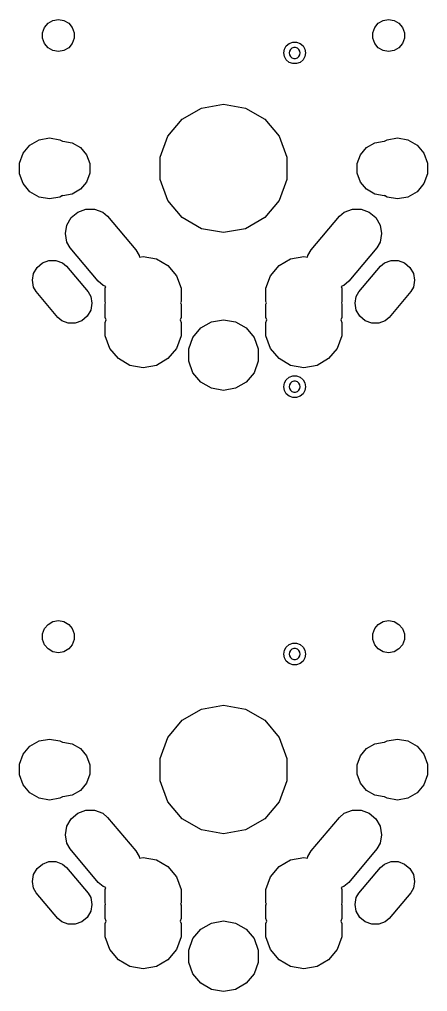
# Model space of a CAD drawing. Extents: x 61 to 195, y -144 to -65.
# Drawn here: x 158.55 to 171.45, y -100.77 to -70.04 of the extents above; entities that cross this region are included whole.
import ezdxf

# ---------------------------------------------------------------- set-up
doc = ezdxf.new("R2010")
doc.units = 0
doc.header["$MEASUREMENT"] = 0
doc.layers.add('BLACK', color=7, linetype='CONTINUOUS')

msp = doc.modelspace()

# ---------------------------------------------------------------- linework, layer by layer
at = {"layer": 'BLACK', "linetype": 'CONTINUOUS'}
for p, q in [((159.606, -70.0729), (159.78, -70.0423)), ((159.78, -70.0423), (159.954, -70.0729)), ((170.046, -70.0729), (170.22, -70.0423)), ((170.22, -70.0423), (170.394, -70.0729)), ((159.28, -70.4618), (159.34, -70.2961)), ((159.34, -70.2961), (159.454, -70.1611)), ((159.454, -70.1611), (159.606, -70.0729)), ((159.954, -70.0729), (160.106, -70.1611)), ((160.106, -70.1611), (160.22, -70.2961)), ((160.22, -70.2961), (160.28, -70.4618)), ((169.72, -70.4618), (169.78, -70.2961)), ((169.78, -70.2961), (169.894, -70.1611)), ((169.894, -70.1611), (170.046, -70.0729)), ((170.394, -70.0729), (170.546, -70.1611)), ((170.546, -70.1611), (170.66, -70.2961)), ((170.66, -70.2961), (170.72, -70.4618)), ((159.28, -70.6382), (159.28, -70.4618)), ((159.34, -70.8039), (159.28, -70.6382)), ((160.28, -70.6382), (160.22, -70.8039)), ((160.28, -70.4618), (160.28, -70.6382)), ((169.72, -70.6382), (169.72, -70.4618)), ((169.78, -70.8039), (169.72, -70.6382)), ((170.72, -70.6382), (170.66, -70.8039)), ((170.72, -70.4618), (170.72, -70.6382)), ((159.454, -70.9389), (159.34, -70.8039)), ((159.606, -71.0271), (159.454, -70.9389)), ((160.106, -70.9389), (159.954, -71.0271)), ((160.22, -70.8039), (160.106, -70.9389)), ((166.926, -70.982), (166.986, -70.8782)), ((166.986, -70.8782), (167.077, -70.8012)), ((167.077, -70.8012), (167.19, -70.7602)), ((167.162, -70.9484), (167.116, -70.9875)), ((167.22, -70.9277), (167.162, -70.9484)), ((167.19, -70.7602), (167.31, -70.7602)), ((167.28, -70.9277), (167.22, -70.9277)), ((167.338, -70.9484), (167.28, -70.9277)), ((167.31, -70.7602), (167.422, -70.8012)), ((167.384, -70.9875), (167.338, -70.9484)), ((167.422, -70.8012), (167.514, -70.8782)), ((167.514, -70.8782), (167.574, -70.982)), ((169.894, -70.9389), (169.78, -70.8039)), ((170.046, -71.0271), (169.894, -70.9389)), ((170.546, -70.9389), (170.394, -71.0271)), ((170.66, -70.8039), (170.546, -70.9389)), ((159.78, -71.0577), (159.606, -71.0271)), ((159.954, -71.0271), (159.78, -71.0577)), ((166.905, -71.1), (166.926, -70.982)), ((166.926, -71.218), (166.905, -71.1)), ((166.986, -71.3218), (166.926, -71.218)), ((167.086, -71.0401), (167.075, -71.1)), ((167.075, -71.1), (167.086, -71.1599)), ((167.116, -70.9875), (167.086, -71.0401)), ((167.086, -71.1599), (167.116, -71.2125)), ((167.116, -71.2125), (167.162, -71.2516)), ((167.162, -71.2516), (167.22, -71.2723)), ((167.22, -71.2723), (167.28, -71.2723)), ((167.28, -71.2723), (167.338, -71.2516)), ((167.338, -71.2516), (167.384, -71.2125)), ((167.414, -71.0401), (167.384, -70.9875)), ((167.384, -71.2125), (167.414, -71.1599)), ((167.425, -71.1), (167.414, -71.0401)), ((167.414, -71.1599), (167.425, -71.1)), ((167.574, -71.218), (167.514, -71.3218)), ((167.574, -70.982), (167.595, -71.1)), ((167.595, -71.1), (167.574, -71.218)), ((170.22, -71.0577), (170.046, -71.0271)), ((170.394, -71.0271), (170.22, -71.0577)), ((167.077, -71.3988), (166.986, -71.3218)), ((167.19, -71.4398), (167.077, -71.3988)), ((167.31, -71.4398), (167.19, -71.4398)), ((167.422, -71.3988), (167.31, -71.4398)), ((167.514, -71.3218), (167.422, -71.3988)), ((164.305, -72.8416), (165, -72.7191)), ((165, -72.7191), (165.695, -72.8416)), ((163.695, -73.1943), (164.305, -72.8416)), ((165.695, -72.8416), (166.305, -73.1943)), ((163.241, -73.7346), (163.695, -73.1943)), ((166.305, -73.1943), (166.759, -73.7346)), ((163, -74.3973), (163.241, -73.7346)), ((166.759, -73.7346), (167, -74.3973)), ((158.665, -74.2677), (158.88, -74.011)), ((158.88, -74.011), (159.17, -73.8435)), ((159.17, -73.8435), (159.5, -73.7853)), ((159.5, -73.7853), (159.83, -73.8435)), ((159.83, -73.8435), (159.909, -73.8889)), ((159.909, -73.8889), (159.92, -73.8869)), ((159.92, -73.8869), (160.215, -73.9389)), ((160.215, -73.9389), (160.475, -74.0888)), ((169.525, -74.0888), (169.785, -73.9389)), ((169.785, -73.9389), (170.08, -73.8869)), ((170.08, -73.8869), (170.091, -73.8889)), ((170.091, -73.8889), (170.17, -73.8435)), ((170.17, -73.8435), (170.5, -73.7853)), ((170.5, -73.7853), (170.83, -73.8435)), ((170.83, -73.8435), (171.12, -74.011)), ((171.12, -74.011), (171.335, -74.2677)), ((158.55, -74.5825), (158.665, -74.2677)), ((160.475, -74.0888), (160.667, -74.3184)), ((160.667, -74.3184), (160.77, -74.6001)), ((169.23, -74.6001), (169.333, -74.3184)), ((169.333, -74.3184), (169.525, -74.0888)), ((171.335, -74.2677), (171.45, -74.5825)), ((158.55, -74.9175), (158.55, -74.5825)), ((160.77, -74.6001), (160.77, -74.8999)), ((163, -75.1027), (163, -74.3973)), ((167, -74.3973), (167, -75.1027)), ((169.23, -74.8999), (169.23, -74.6001)), ((171.45, -74.5825), (171.45, -74.9175)), ((158.665, -75.2323), (158.55, -74.9175)), ((160.77, -74.8999), (160.667, -75.1816)), ((169.333, -75.1816), (169.23, -74.8999)), ((171.45, -74.9175), (171.335, -75.2323)), ((158.88, -75.489), (158.665, -75.2323)), ((160.667, -75.1816), (160.475, -75.4112)), ((163.241, -75.7654), (163, -75.1027)), ((167, -75.1027), (166.759, -75.7654)), ((169.525, -75.4112), (169.333, -75.1816)), ((171.335, -75.2323), (171.12, -75.489)), ((159.17, -75.6565), (158.88, -75.489)), ((160.215, -75.5611), (159.92, -75.6131)), ((160.475, -75.4112), (160.215, -75.5611)), ((169.785, -75.5611), (169.525, -75.4112)), ((170.08, -75.6131), (169.785, -75.5611)), ((171.12, -75.489), (170.83, -75.6565)), ((159.5, -75.7147), (159.17, -75.6565)), ((159.83, -75.6565), (159.5, -75.7147)), ((159.909, -75.6111), (159.83, -75.6565)), ((159.92, -75.6131), (159.909, -75.6111)), ((163.695, -76.3057), (163.241, -75.7654)), ((166.759, -75.7654), (166.305, -76.3057)), ((170.091, -75.6111), (170.08, -75.6131)), ((170.17, -75.6565), (170.091, -75.6111)), ((170.5, -75.7147), (170.17, -75.6565)), ((170.83, -75.6565), (170.5, -75.7147)), ((160.185, -76.3054), (160.395, -76.1297)), ((160.395, -76.1297), (160.652, -76.0362)), ((160.652, -76.0362), (160.925, -76.0362)), ((160.925, -76.0362), (161.182, -76.1297)), ((161.182, -76.1297), (161.338, -76.2611)), ((168.662, -76.2611), (168.818, -76.1297)), ((168.818, -76.1297), (169.075, -76.0362)), ((169.075, -76.0362), (169.348, -76.0362)), ((169.348, -76.0362), (169.605, -76.1297)), ((169.605, -76.1297), (169.815, -76.3054)), ((160.049, -76.5421), (160.185, -76.3054)), ((161.338, -76.2611), (162.229, -77.3226)), ((164.305, -76.6584), (163.695, -76.3057)), ((166.305, -76.3057), (165.695, -76.6584)), ((167.771, -77.3226), (168.662, -76.2611)), ((169.815, -76.3054), (169.951, -76.5421)), ((160.001, -76.8112), (160.049, -76.5421)), ((160.049, -77.0804), (160.001, -76.8112)), ((165, -76.7809), (164.305, -76.6584)), ((165.695, -76.6584), (165, -76.7809)), ((169.951, -76.5421), (169.999, -76.8112)), ((169.999, -76.8112), (169.951, -77.0804)), ((160.151, -77.2574), (160.049, -77.0804)), ((169.951, -77.0804), (169.849, -77.2574)), ((161.042, -78.3189), (160.151, -77.2574)), ((162.229, -77.3226), (162.331, -77.4996)), ((167.669, -77.4996), (167.771, -77.3226)), ((169.849, -77.2574), (168.958, -78.3189)), ((159.277, -77.7365), (159.484, -77.6611)), ((159.484, -77.6611), (159.705, -77.6611)), ((159.705, -77.6611), (159.912, -77.7365)), ((162.331, -77.4996), (162.341, -77.5525)), ((162.341, -77.5525), (162.46, -77.5315)), ((162.46, -77.5315), (162.877, -77.605)), ((162.877, -77.605), (163.243, -77.8166)), ((166.757, -77.8166), (167.123, -77.605)), ((167.123, -77.605), (167.54, -77.5315)), ((167.54, -77.5315), (167.659, -77.5525)), ((167.659, -77.5525), (167.669, -77.4996)), ((170.088, -77.7365), (170.295, -77.6611)), ((170.295, -77.6611), (170.516, -77.6611)), ((170.516, -77.6611), (170.723, -77.7365)), ((158.998, -78.0691), (159.109, -77.8782)), ((159.109, -77.8782), (159.277, -77.7365)), ((159.912, -77.7365), (160.038, -77.8425)), ((160.038, -77.8425), (160.719, -78.654)), ((163.243, -77.8166), (163.515, -78.1407)), ((166.485, -78.1407), (166.757, -77.8166)), ((169.281, -78.654), (169.962, -77.8425)), ((169.962, -77.8425), (170.088, -77.7365)), ((170.723, -77.7365), (170.891, -77.8782)), ((170.891, -77.8782), (171.002, -78.0691)), ((158.96, -78.2861), (158.998, -78.0691)), ((158.998, -78.5032), (158.96, -78.2861)), ((161.198, -78.4503), (161.042, -78.3189)), ((163.515, -78.1407), (163.66, -78.5384)), ((166.34, -78.5384), (166.485, -78.1407)), ((168.958, -78.3189), (168.802, -78.4503)), ((171.002, -78.0691), (171.04, -78.2861)), ((171.04, -78.2861), (171.002, -78.5032)), ((159.081, -78.646), (158.998, -78.5032)), ((159.762, -79.4575), (159.081, -78.646)), ((160.719, -78.654), (160.802, -78.7968)), ((161.281, -78.4804), (161.198, -78.4503)), ((161.26, -78.5384), (161.281, -78.4804)), ((161.26, -78.9616), (161.26, -78.5384)), ((163.66, -78.5384), (163.66, -78.9616)), ((166.34, -78.9616), (166.34, -78.5384)), ((168.802, -78.4503), (168.719, -78.4804)), ((168.719, -78.4804), (168.74, -78.5384)), ((168.74, -78.5384), (168.74, -78.9616)), ((169.198, -78.7968), (169.281, -78.654)), ((170.919, -78.646), (170.238, -79.4575)), ((171.002, -78.5032), (170.919, -78.646)), ((160.802, -78.7968), (160.84, -79.0139)), ((161.274, -79), (161.26, -78.9616)), ((163.66, -78.9616), (163.646, -79)), ((166.354, -79), (166.34, -78.9616)), ((168.74, -78.9616), (168.726, -79)), ((169.16, -79.0139), (169.198, -78.7968)), ((160.802, -79.2309), (160.691, -79.4218)), ((160.84, -79.0139), (160.802, -79.2309)), ((161.26, -79.0384), (161.274, -79)), ((161.26, -79.4616), (161.26, -79.0384)), ((163.646, -79), (163.66, -79.0384)), ((163.66, -79.0384), (163.66, -79.4616)), ((166.34, -79.0384), (166.354, -79)), ((166.34, -79.4616), (166.34, -79.0384)), ((168.726, -79), (168.74, -79.0384)), ((168.74, -79.0384), (168.74, -79.4616)), ((169.198, -79.2309), (169.16, -79.0139)), ((169.309, -79.4218), (169.198, -79.2309)), ((159.888, -79.5635), (159.762, -79.4575)), ((160.095, -79.6389), (159.888, -79.5635)), ((160.523, -79.5635), (160.316, -79.6389)), ((160.691, -79.4218), (160.523, -79.5635)), ((161.289, -79.54), (161.26, -79.4616)), ((161.26, -79.6184), (161.289, -79.54)), ((163.66, -79.4616), (163.631, -79.54)), ((163.631, -79.54), (163.66, -79.6184)), ((164.618, -79.6004), (165, -79.533)), ((165, -79.533), (165.382, -79.6004)), ((166.369, -79.54), (166.34, -79.4616)), ((166.34, -79.6184), (166.369, -79.54)), ((168.74, -79.4616), (168.711, -79.54)), ((168.711, -79.54), (168.74, -79.6184)), ((169.477, -79.5635), (169.309, -79.4218)), ((169.684, -79.6389), (169.477, -79.5635)), ((170.112, -79.5635), (169.905, -79.6389)), ((170.238, -79.4575), (170.112, -79.5635)), ((160.316, -79.6389), (160.095, -79.6389)), ((161.26, -80.0416), (161.26, -79.6184)), ((163.66, -79.6184), (163.66, -80.0416)), ((164.033, -80.0915), (164.282, -79.7944)), ((164.282, -79.7944), (164.618, -79.6004)), ((165.382, -79.6004), (165.718, -79.7944)), ((165.718, -79.7944), (165.967, -80.0915)), ((166.34, -80.0416), (166.34, -79.6184)), ((168.74, -79.6184), (168.74, -80.0416)), ((169.905, -79.6389), (169.684, -79.6389)), ((161.405, -80.4393), (161.26, -80.0416)), ((163.66, -80.0416), (163.515, -80.4393)), ((163.9, -80.456), (164.033, -80.0915)), ((165.967, -80.0915), (166.1, -80.456)), ((166.485, -80.4393), (166.34, -80.0416)), ((168.74, -80.0416), (168.595, -80.4393)), ((161.677, -80.7634), (161.405, -80.4393)), ((163.515, -80.4393), (163.243, -80.7634)), ((163.9, -80.844), (163.9, -80.456)), ((166.1, -80.456), (166.1, -80.844)), ((166.757, -80.7634), (166.485, -80.4393)), ((168.595, -80.4393), (168.323, -80.7634)), ((162.043, -80.975), (161.677, -80.7634)), ((163.243, -80.7634), (162.877, -80.975)), ((167.123, -80.975), (166.757, -80.7634)), ((168.323, -80.7634), (167.957, -80.975)), ((162.46, -81.0485), (162.043, -80.975)), ((162.877, -80.975), (162.46, -81.0485)), ((164.033, -81.2085), (163.9, -80.844)), ((166.1, -80.844), (165.967, -81.2085)), ((167.54, -81.0485), (167.123, -80.975)), ((167.957, -80.975), (167.54, -81.0485)), ((164.282, -81.5056), (164.033, -81.2085)), ((165.967, -81.2085), (165.718, -81.5056)), ((166.986, -81.4282), (167.077, -81.3512)), ((167.077, -81.3512), (167.19, -81.3102)), ((167.19, -81.3102), (167.31, -81.3102)), ((167.31, -81.3102), (167.422, -81.3512)), ((167.422, -81.3512), (167.514, -81.4282)), ((164.618, -81.6996), (164.282, -81.5056)), ((165, -81.767), (164.618, -81.6996)), ((165.382, -81.6996), (165, -81.767)), ((165.718, -81.5056), (165.382, -81.6996)), ((166.905, -81.65), (166.926, -81.532)), ((166.926, -81.768), (166.905, -81.65)), ((166.926, -81.532), (166.986, -81.4282)), ((167.086, -81.5901), (167.075, -81.65)), ((167.075, -81.65), (167.086, -81.7099)), ((167.116, -81.5375), (167.086, -81.5901)), ((167.086, -81.7099), (167.116, -81.7625)), ((167.162, -81.4984), (167.116, -81.5375)), ((167.22, -81.4777), (167.162, -81.4984)), ((167.28, -81.4777), (167.22, -81.4777)), ((167.338, -81.4984), (167.28, -81.4777)), ((167.384, -81.5375), (167.338, -81.4984)), ((167.414, -81.5901), (167.384, -81.5375)), ((167.384, -81.7625), (167.414, -81.7099)), ((167.425, -81.65), (167.414, -81.5901)), ((167.414, -81.7099), (167.425, -81.65)), ((167.514, -81.4282), (167.574, -81.532)), ((167.574, -81.532), (167.595, -81.65)), ((167.595, -81.65), (167.574, -81.768)), ((166.986, -81.8718), (166.926, -81.768)), ((167.077, -81.9488), (166.986, -81.8718)), ((167.19, -81.9898), (167.077, -81.9488)), ((167.116, -81.7625), (167.162, -81.8016)), ((167.162, -81.8016), (167.22, -81.8223)), ((167.31, -81.9898), (167.19, -81.9898)), ((167.22, -81.8223), (167.28, -81.8223)), ((167.28, -81.8223), (167.338, -81.8016)), ((167.422, -81.9488), (167.31, -81.9898)), ((167.338, -81.8016), (167.384, -81.7625)), ((167.514, -81.8718), (167.422, -81.9488)), ((167.574, -81.768), (167.514, -81.8718)), ((159.454, -89.1611), (159.606, -89.0729)), ((159.606, -89.0729), (159.78, -89.0423)), ((159.78, -89.0423), (159.954, -89.0729)), ((159.954, -89.0729), (160.106, -89.1611)), ((169.894, -89.1611), (170.046, -89.0729)), ((170.046, -89.0729), (170.22, -89.0423)), ((170.22, -89.0423), (170.394, -89.0729)), ((170.394, -89.0729), (170.546, -89.1611)), ((159.28, -89.4618), (159.34, -89.2961)), ((159.34, -89.2961), (159.454, -89.1611)), ((160.106, -89.1611), (160.22, -89.2961)), ((160.22, -89.2961), (160.28, -89.4618)), ((169.72, -89.4618), (169.78, -89.2961)), ((169.78, -89.2961), (169.894, -89.1611)), ((170.546, -89.1611), (170.66, -89.2961)), ((170.66, -89.2961), (170.72, -89.4618)), ((159.28, -89.6382), (159.28, -89.4618)), ((159.34, -89.8039), (159.28, -89.6382)), ((160.28, -89.6382), (160.22, -89.8039)), ((160.28, -89.4618), (160.28, -89.6382)), ((169.72, -89.6382), (169.72, -89.4618)), ((169.78, -89.8039), (169.72, -89.6382)), ((170.72, -89.6382), (170.66, -89.8039)), ((170.72, -89.4618), (170.72, -89.6382)), ((159.454, -89.9389), (159.34, -89.8039)), ((159.606, -90.0271), (159.454, -89.9389)), ((160.106, -89.9389), (159.954, -90.0271)), ((160.22, -89.8039), (160.106, -89.9389)), ((166.905, -90.1), (166.926, -89.982)), ((166.926, -89.982), (166.986, -89.8782)), ((166.986, -89.8782), (167.077, -89.8012)), ((167.077, -89.8012), (167.19, -89.7602)), ((167.116, -89.9875), (167.086, -90.0401)), ((167.162, -89.9484), (167.116, -89.9875)), ((167.22, -89.9277), (167.162, -89.9484)), ((167.19, -89.7602), (167.31, -89.7602)), ((167.28, -89.9277), (167.22, -89.9277)), ((167.338, -89.9484), (167.28, -89.9277)), ((167.31, -89.7602), (167.422, -89.8012)), ((167.384, -89.9875), (167.338, -89.9484)), ((167.414, -90.0401), (167.384, -89.9875)), ((167.422, -89.8012), (167.514, -89.8782)), ((167.514, -89.8782), (167.574, -89.982)), ((167.574, -89.982), (167.595, -90.1)), ((169.894, -89.9389), (169.78, -89.8039)), ((170.046, -90.0271), (169.894, -89.9389)), ((170.546, -89.9389), (170.394, -90.0271)), ((170.66, -89.8039), (170.546, -89.9389)), ((159.78, -90.0577), (159.606, -90.0271)), ((159.954, -90.0271), (159.78, -90.0577)), ((166.926, -90.218), (166.905, -90.1)), ((166.986, -90.3218), (166.926, -90.218)), ((167.077, -90.3988), (166.986, -90.3218)), ((167.086, -90.0401), (167.075, -90.1)), ((167.075, -90.1), (167.086, -90.1599)), ((167.086, -90.1599), (167.116, -90.2125)), ((167.116, -90.2125), (167.162, -90.2516)), ((167.162, -90.2516), (167.22, -90.2723)), ((167.22, -90.2723), (167.28, -90.2723)), ((167.28, -90.2723), (167.338, -90.2516)), ((167.338, -90.2516), (167.384, -90.2125)), ((167.384, -90.2125), (167.414, -90.1599)), ((167.425, -90.1), (167.414, -90.0401)), ((167.414, -90.1599), (167.425, -90.1)), ((167.514, -90.3218), (167.422, -90.3988)), ((167.574, -90.218), (167.514, -90.3218)), ((167.595, -90.1), (167.574, -90.218)), ((170.22, -90.0577), (170.046, -90.0271)), ((170.394, -90.0271), (170.22, -90.0577)), ((167.19, -90.4398), (167.077, -90.3988)), ((167.31, -90.4398), (167.19, -90.4398)), ((167.422, -90.3988), (167.31, -90.4398)), ((163.695, -92.1943), (164.305, -91.8416)), ((164.305, -91.8416), (165, -91.7191)), ((165, -91.7191), (165.695, -91.8416)), ((165.695, -91.8416), (166.305, -92.1943)), ((163.241, -92.7346), (163.695, -92.1943)), ((166.305, -92.1943), (166.759, -92.7346)), ((159.17, -92.8435), (159.5, -92.7853)), ((159.5, -92.7853), (159.83, -92.8435)), ((163, -93.3973), (163.241, -92.7346)), ((166.759, -92.7346), (167, -93.3973)), ((170.17, -92.8435), (170.5, -92.7853)), ((170.5, -92.7853), (170.83, -92.8435)), ((158.665, -93.2677), (158.88, -93.011)), ((158.88, -93.011), (159.17, -92.8435)), ((159.83, -92.8435), (159.909, -92.8889)), ((159.909, -92.8889), (159.92, -92.8869)), ((159.92, -92.8869), (160.215, -92.9389)), ((160.215, -92.9389), (160.475, -93.0888)), ((160.475, -93.0888), (160.667, -93.3184)), ((169.333, -93.3184), (169.525, -93.0888)), ((169.525, -93.0888), (169.785, -92.9389)), ((169.785, -92.9389), (170.08, -92.8869)), ((170.08, -92.8869), (170.091, -92.8889)), ((170.091, -92.8889), (170.17, -92.8435)), ((170.83, -92.8435), (171.12, -93.011)), ((171.12, -93.011), (171.335, -93.2677)), ((158.55, -93.5825), (158.665, -93.2677)), ((160.667, -93.3184), (160.77, -93.6001)), ((163, -94.1027), (163, -93.3973)), ((167, -93.3973), (167, -94.1027)), ((169.23, -93.6001), (169.333, -93.3184)), ((171.335, -93.2677), (171.45, -93.5825)), ((158.55, -93.9175), (158.55, -93.5825)), ((160.77, -93.6001), (160.77, -93.8999)), ((169.23, -93.8999), (169.23, -93.6001)), ((171.45, -93.5825), (171.45, -93.9175)), ((158.665, -94.2323), (158.55, -93.9175)), ((160.77, -93.8999), (160.667, -94.1816)), ((169.333, -94.1816), (169.23, -93.8999)), ((171.45, -93.9175), (171.335, -94.2323)), ((158.88, -94.489), (158.665, -94.2323)), ((160.667, -94.1816), (160.475, -94.4112)), ((163.241, -94.7654), (163, -94.1027)), ((167, -94.1027), (166.759, -94.7654)), ((169.525, -94.4112), (169.333, -94.1816)), ((171.335, -94.2323), (171.12, -94.489)), ((159.17, -94.6565), (158.88, -94.489)), ((159.909, -94.6111), (159.83, -94.6565)), ((159.92, -94.6131), (159.909, -94.6111)), ((160.215, -94.5611), (159.92, -94.6131)), ((160.475, -94.4112), (160.215, -94.5611)), ((169.785, -94.5611), (169.525, -94.4112)), ((170.08, -94.6131), (169.785, -94.5611)), ((170.091, -94.6111), (170.08, -94.6131)), ((170.17, -94.6565), (170.091, -94.6111)), ((171.12, -94.489), (170.83, -94.6565)), ((159.5, -94.7147), (159.17, -94.6565)), ((159.83, -94.6565), (159.5, -94.7147)), ((163.695, -95.3057), (163.241, -94.7654)), ((166.759, -94.7654), (166.305, -95.3057)), ((170.5, -94.7147), (170.17, -94.6565)), ((170.83, -94.6565), (170.5, -94.7147)), ((160.185, -95.3054), (160.395, -95.1297)), ((160.395, -95.1297), (160.652, -95.0362)), ((160.652, -95.0362), (160.925, -95.0362)), ((160.925, -95.0362), (161.182, -95.1297)), ((161.182, -95.1297), (161.338, -95.2611)), ((168.662, -95.2611), (168.818, -95.1297)), ((168.818, -95.1297), (169.075, -95.0362)), ((169.075, -95.0362), (169.348, -95.0362)), ((169.348, -95.0362), (169.605, -95.1297)), ((169.605, -95.1297), (169.815, -95.3054)), ((160.001, -95.8112), (160.049, -95.5421)), ((160.049, -95.5421), (160.185, -95.3054)), ((161.338, -95.2611), (162.229, -96.3226)), ((164.305, -95.6584), (163.695, -95.3057)), ((166.305, -95.3057), (165.695, -95.6584)), ((167.771, -96.3226), (168.662, -95.2611)), ((169.815, -95.3054), (169.951, -95.5421)), ((169.951, -95.5421), (169.999, -95.8112)), ((160.049, -96.0804), (160.001, -95.8112)), ((165, -95.7809), (164.305, -95.6584)), ((165.695, -95.6584), (165, -95.7809)), ((169.999, -95.8112), (169.951, -96.0804)), ((160.151, -96.2574), (160.049, -96.0804)), ((169.951, -96.0804), (169.849, -96.2574)), ((161.042, -97.3189), (160.151, -96.2574)), ((162.229, -96.3226), (162.331, -96.4996)), ((167.669, -96.4996), (167.771, -96.3226)), ((169.849, -96.2574), (168.958, -97.3189)), ((159.109, -96.8782), (159.277, -96.7365)), ((159.277, -96.7365), (159.484, -96.6611)), ((159.484, -96.6611), (159.705, -96.6611)), ((159.705, -96.6611), (159.912, -96.7365)), ((159.912, -96.7365), (160.038, -96.8425)), ((162.331, -96.4996), (162.341, -96.5525)), ((162.341, -96.5525), (162.46, -96.5315)), ((162.46, -96.5315), (162.877, -96.605)), ((162.877, -96.605), (163.243, -96.8166)), ((166.757, -96.8166), (167.123, -96.605)), ((167.123, -96.605), (167.54, -96.5315)), ((167.54, -96.5315), (167.659, -96.5525)), ((167.659, -96.5525), (167.669, -96.4996)), ((169.962, -96.8425), (170.088, -96.7365)), ((170.088, -96.7365), (170.295, -96.6611)), ((170.295, -96.6611), (170.516, -96.6611)), ((170.516, -96.6611), (170.723, -96.7365)), ((170.723, -96.7365), (170.891, -96.8782)), ((158.96, -97.2861), (158.998, -97.0691)), ((158.998, -97.0691), (159.109, -96.8782)), ((160.038, -96.8425), (160.719, -97.654)), ((163.243, -96.8166), (163.515, -97.1407)), ((166.485, -97.1407), (166.757, -96.8166)), ((169.281, -97.654), (169.962, -96.8425)), ((170.891, -96.8782), (171.002, -97.0691)), ((171.002, -97.0691), (171.04, -97.2861)), ((158.998, -97.5032), (158.96, -97.2861)), ((161.198, -97.4503), (161.042, -97.3189)), ((163.515, -97.1407), (163.66, -97.5384)), ((166.34, -97.5384), (166.485, -97.1407)), ((168.958, -97.3189), (168.802, -97.4503)), ((171.04, -97.2861), (171.002, -97.5032)), ((159.081, -97.646), (158.998, -97.5032)), ((159.762, -98.4575), (159.081, -97.646)), ((160.719, -97.654), (160.802, -97.7968)), ((161.281, -97.4804), (161.198, -97.4503)), ((161.26, -97.5384), (161.281, -97.4804)), ((161.26, -97.9616), (161.26, -97.5384)), ((163.66, -97.5384), (163.66, -97.9616)), ((166.34, -97.9616), (166.34, -97.5384)), ((168.802, -97.4503), (168.719, -97.4804)), ((168.719, -97.4804), (168.74, -97.5384)), ((168.74, -97.5384), (168.74, -97.9616)), ((169.198, -97.7968), (169.281, -97.654)), ((170.919, -97.646), (170.238, -98.4575)), ((171.002, -97.5032), (170.919, -97.646)), ((160.802, -97.7968), (160.84, -98.0139)), ((161.274, -98), (161.26, -97.9616)), ((161.26, -98.0384), (161.274, -98)), ((163.66, -97.9616), (163.646, -98)), ((163.646, -98), (163.66, -98.0384)), ((166.354, -98), (166.34, -97.9616)), ((166.34, -98.0384), (166.354, -98)), ((168.74, -97.9616), (168.726, -98)), ((168.726, -98), (168.74, -98.0384)), ((169.16, -98.0139), (169.198, -97.7968)), ((160.802, -98.2309), (160.691, -98.4218)), ((160.84, -98.0139), (160.802, -98.2309)), ((161.26, -98.4616), (161.26, -98.0384)), ((163.66, -98.0384), (163.66, -98.4616)), ((166.34, -98.4616), (166.34, -98.0384)), ((168.74, -98.0384), (168.74, -98.4616)), ((169.198, -98.2309), (169.16, -98.0139)), ((169.309, -98.4218), (169.198, -98.2309)), ((159.888, -98.5635), (159.762, -98.4575)), ((160.095, -98.6389), (159.888, -98.5635)), ((160.523, -98.5635), (160.316, -98.6389)), ((160.691, -98.4218), (160.523, -98.5635)), ((161.289, -98.54), (161.26, -98.4616)), ((161.26, -98.6184), (161.289, -98.54)), ((161.26, -99.0416), (161.26, -98.6184)), ((163.66, -98.4616), (163.631, -98.54)), ((163.631, -98.54), (163.66, -98.6184)), ((163.66, -98.6184), (163.66, -99.0416)), ((164.282, -98.7944), (164.618, -98.6004)), ((164.618, -98.6004), (165, -98.533)), ((165, -98.533), (165.382, -98.6004)), ((165.382, -98.6004), (165.718, -98.7944)), ((166.369, -98.54), (166.34, -98.4616)), ((166.34, -98.6184), (166.369, -98.54)), ((166.34, -99.0416), (166.34, -98.6184)), ((168.74, -98.4616), (168.711, -98.54)), ((168.711, -98.54), (168.74, -98.6184)), ((168.74, -98.6184), (168.74, -99.0416)), ((169.477, -98.5635), (169.309, -98.4218)), ((169.684, -98.6389), (169.477, -98.5635)), ((170.112, -98.5635), (169.905, -98.6389)), ((170.238, -98.4575), (170.112, -98.5635)), ((160.316, -98.6389), (160.095, -98.6389)), ((164.033, -99.0915), (164.282, -98.7944)), ((165.718, -98.7944), (165.967, -99.0915)), ((169.905, -98.6389), (169.684, -98.6389)), ((161.405, -99.4393), (161.26, -99.0416)), ((163.66, -99.0416), (163.515, -99.4393)), ((163.9, -99.456), (164.033, -99.0915)), ((165.967, -99.0915), (166.1, -99.456)), ((166.485, -99.4393), (166.34, -99.0416)), ((168.74, -99.0416), (168.595, -99.4393)), ((161.677, -99.7634), (161.405, -99.4393)), ((163.515, -99.4393), (163.243, -99.7634)), ((163.9, -99.844), (163.9, -99.456)), ((166.1, -99.456), (166.1, -99.844)), ((166.757, -99.7634), (166.485, -99.4393)), ((168.595, -99.4393), (168.323, -99.7634)), ((162.043, -99.975), (161.677, -99.7634)), ((163.243, -99.7634), (162.877, -99.975)), ((164.033, -100.208), (163.9, -99.844)), ((166.1, -99.844), (165.967, -100.208)), ((167.123, -99.975), (166.757, -99.7634)), ((168.323, -99.7634), (167.957, -99.975)), ((162.46, -100.049), (162.043, -99.975)), ((162.877, -99.975), (162.46, -100.049)), ((167.54, -100.049), (167.123, -99.975)), ((167.957, -99.975), (167.54, -100.049)), ((164.282, -100.506), (164.033, -100.208)), ((165.967, -100.208), (165.718, -100.506)), ((164.618, -100.7), (164.282, -100.506)), ((165, -100.767), (164.618, -100.7)), ((165.382, -100.7), (165, -100.767)), ((165.718, -100.506), (165.382, -100.7))]:
    msp.add_line(p, q, dxfattribs=at)

doc.saveas('drawing.dxf')
